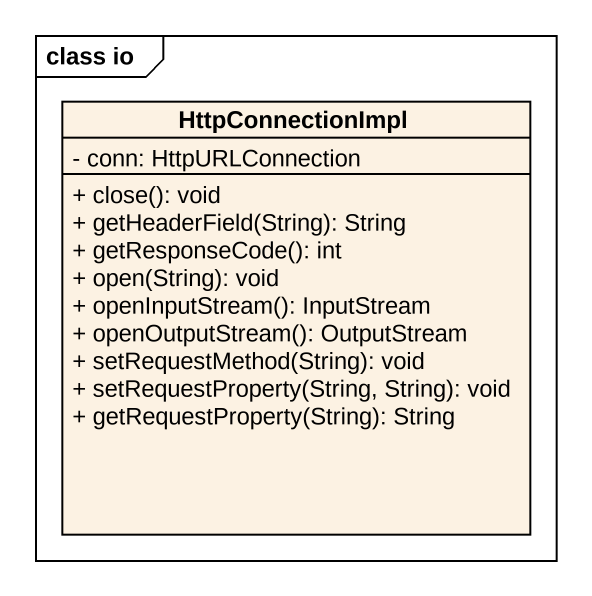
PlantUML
@startuml
mainframe class io
hide circle
hide empty members
skinparam classAttributeIconSize 0
class HttpConnectionImpl {
  - conn: HttpURLConnection
  + close(): void
  + getHeaderField(String): String
  + getResponseCode(): int
  + open(String): void
  + openInputStream(): InputStream
  + openOutputStream(): OutputStream
  + setRequestMethod(String): void
  + setRequestProperty(String, String): void
  + getRequestProperty(String): String
}
@enduml
